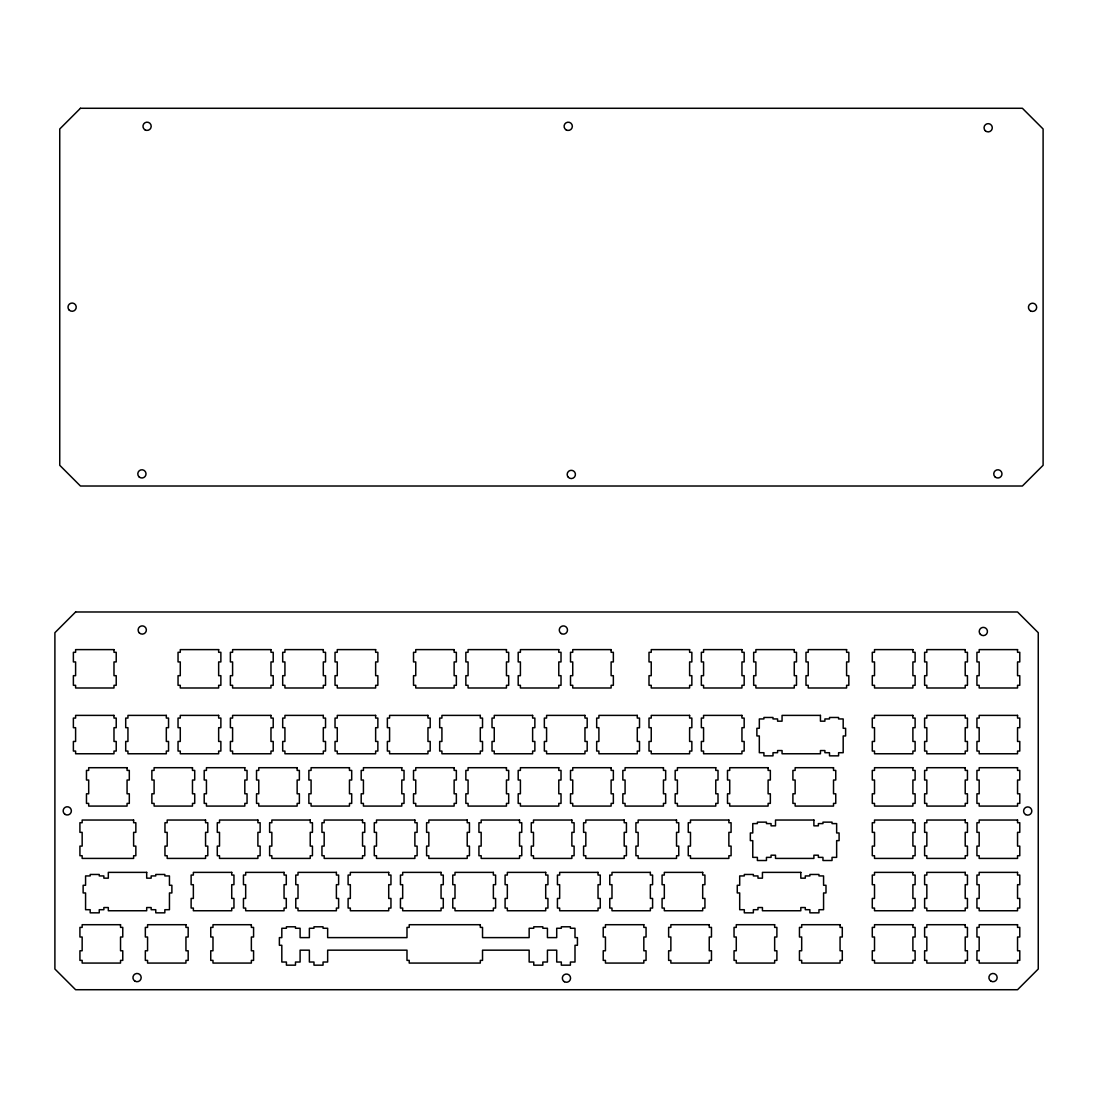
<?xml version="1.0" encoding="UTF-8"?>
<svg xmlns="http://www.w3.org/2000/svg" width="1098" height="1098" viewBox="0 0 1098 1098"><rect width="100%" height="100%" fill="white"/><g stroke="black" fill="none" stroke-linecap="round" stroke-linejoin="round"><path stroke-width="1.5" d="M80.456 108.277L59.745 128.988L59.745 465.291L80.456 486.016L1022.389 486.016L1043.1 465.291L1043.1 128.988L1022.389 108.277L80.456 108.277M75.611 611.984L54.9 632.709L54.9 969.012L75.611 989.723L1017.544 989.723L1038.255 969.012L1038.255 632.709L1017.544 611.984L75.611 611.984M113.986 649.618L75.611 649.618L75.611 652.308L73.374 652.308L73.374 661.929L75.611 661.929L75.611 675.682L73.374 675.682L73.374 685.303L75.611 685.303L75.611 687.993L113.986 687.993L113.986 685.303L116.223 685.303L116.223 675.682L113.986 675.682L113.986 661.929L116.223 661.929L116.223 652.308L113.986 652.308L113.986 649.618M218.653 649.618L180.278 649.618L180.278 652.308L178.041 652.308L178.041 661.929L180.278 661.929L180.278 675.682L178.041 675.682L178.041 685.303L180.278 685.303L180.278 687.993L218.653 687.993L218.653 685.303L220.876 685.303L220.876 675.682L218.653 675.682L218.653 661.929L220.876 661.929L220.876 652.308L218.653 652.308L218.653 649.618M270.973 649.618L232.598 649.618L232.598 652.308L230.374 652.308L230.374 661.929L232.598 661.929L232.598 675.682L230.374 675.682L230.374 685.303L232.598 685.303L232.598 687.993L270.973 687.993L270.973 685.303L273.21 685.303L273.21 675.682L270.973 675.682L270.973 661.929L273.21 661.929L273.21 652.308L270.973 652.308L270.973 649.618M323.306 649.618L284.931 649.618L284.931 652.308L282.694 652.308L282.694 661.929L284.931 661.929L284.931 675.682L282.694 675.682L282.694 685.303L284.931 685.303L284.931 687.993L323.306 687.993L323.306 685.303L325.543 685.303L325.543 675.682L323.306 675.682L323.306 661.929L325.543 661.929L325.543 652.308L323.306 652.308L323.306 649.618M375.64 649.618L337.264 649.618L337.264 652.308L335.027 652.308L335.027 661.929L337.264 661.929L337.264 675.682L335.027 675.682L335.027 685.303L337.264 685.303L337.264 687.993L375.64 687.993L375.64 685.303L377.863 685.303L377.863 675.682L375.64 675.682L375.64 661.929L377.863 661.929L377.863 652.308L375.64 652.308L375.64 649.618M454.133 649.618L415.758 649.618L415.758 652.308L413.521 652.308L413.521 661.929L415.758 661.929L415.758 675.682L413.521 675.682L413.521 685.303L415.758 685.303L415.758 687.993L454.133 687.993L454.133 685.303L456.356 685.303L456.356 675.682L454.133 675.682L454.133 661.929L456.356 661.929L456.356 652.308L454.133 652.308L454.133 649.618M506.453 649.618L468.077 649.618L468.077 652.308L465.854 652.308L465.854 661.929L468.077 661.929L468.077 675.682L465.854 675.682L465.854 685.303L468.077 685.303L468.077 687.993L506.453 687.993L506.453 685.303L508.69 685.303L508.69 675.682L506.453 675.682L506.453 661.929L508.69 661.929L508.69 652.308L506.453 652.308L506.453 649.618M558.786 649.618L520.411 649.618L520.411 652.308L518.187 652.308L518.187 661.929L520.411 661.929L520.411 675.682L518.187 675.682L518.187 685.303L520.411 685.303L520.411 687.993L558.786 687.993L558.786 685.303L561.023 685.303L561.023 675.682L558.786 675.682L558.786 661.929L561.023 661.929L561.023 652.308L558.786 652.308L558.786 649.618M611.119 649.618L572.744 649.618L572.744 652.308L570.507 652.308L570.507 661.929L572.744 661.929L572.744 675.682L570.507 675.682L570.507 685.303L572.744 685.303L572.744 687.993L611.119 687.993L611.119 685.303L613.357 685.303L613.357 675.682L611.119 675.682L611.119 661.929L613.357 661.929L613.357 652.308L611.119 652.308L611.119 649.618M689.613 649.618L651.238 649.618L651.238 652.308L649 652.308L649 661.929L651.238 661.929L651.238 675.682L649 675.682L649 685.303L651.238 685.303L651.238 687.993L689.613 687.993L689.613 685.303L691.85 685.303L691.85 675.682L689.613 675.682L689.613 661.929L691.85 661.929L691.85 652.308L689.613 652.308L689.613 649.618M741.946 649.618L703.571 649.618L703.571 652.308L701.334 652.308L701.334 661.929L703.571 661.929L703.571 675.682L701.334 675.682L701.334 685.303L703.571 685.303L703.571 687.993L741.946 687.993L741.946 685.303L744.17 685.303L744.17 675.682L741.946 675.682L741.946 661.929L744.17 661.929L744.17 652.308L741.946 652.308L741.946 649.618M794.266 649.618L755.891 649.618L755.891 652.308L753.667 652.308L753.667 661.929L755.891 661.929L755.891 675.682L753.667 675.682L753.667 685.303L755.891 685.303L755.891 687.993L794.266 687.993L794.266 685.303L796.503 685.303L796.503 675.682L794.266 675.682L794.266 661.929L796.503 661.929L796.503 652.308L794.266 652.308L794.266 649.618M846.599 649.618L808.224 649.618L808.224 652.308L805.987 652.308L805.987 661.929L808.224 661.929L808.224 675.682L805.987 675.682L805.987 685.303L808.224 685.303L808.224 687.993L846.599 687.993L846.599 685.303L848.836 685.303L848.836 675.682L846.599 675.682L846.599 661.929L848.836 661.929L848.836 652.308L846.599 652.308L846.599 649.618M912.891 649.618L874.516 649.618L874.516 652.308L872.279 652.308L872.279 661.929L874.516 661.929L874.516 675.682L872.279 675.682L872.279 685.303L874.516 685.303L874.516 687.993L912.891 687.993L912.891 685.303L915.114 685.303L915.114 675.682L912.891 675.682L912.891 661.929L915.114 661.929L915.114 652.308L912.891 652.308L912.891 649.618M965.211 649.618L926.836 649.618L926.836 652.308L924.612 652.308L924.612 661.929L926.836 661.929L926.836 675.682L924.612 675.682L924.612 685.303L926.836 685.303L926.836 687.993L965.211 687.993L965.211 685.303L967.448 685.303L967.448 675.682L965.211 675.682L965.211 661.929L967.448 661.929L967.448 652.308L965.211 652.308L965.211 649.618M1017.544 649.618L979.169 649.618L979.169 652.308L976.932 652.308L976.932 661.929L979.169 661.929L979.169 675.682L976.932 675.682L976.932 685.303L979.169 685.303L979.169 687.993L1017.544 687.993L1017.544 685.303L1019.781 685.303L1019.781 675.682L1017.544 675.682L1017.544 661.929L1019.781 661.929L1019.781 652.308L1017.544 652.308L1017.544 649.618M113.986 715.388L75.611 715.388L75.611 718.078L73.374 718.078L73.374 727.686L75.611 727.686L75.611 741.452L73.374 741.452L73.374 751.059L75.611 751.059L75.611 753.763L113.986 753.763L113.986 751.059L116.223 751.059L116.223 741.452L113.986 741.452L113.986 727.686L116.223 727.686L116.223 718.078L113.986 718.078L113.986 715.388M166.32 715.388L127.944 715.388L127.944 718.078L125.707 718.078L125.707 727.686L127.944 727.686L127.944 741.452L125.707 741.452L125.707 751.059L127.944 751.059L127.944 753.763L166.32 753.763L166.32 751.059L168.543 751.059L168.543 741.452L166.32 741.452L166.32 727.686L168.543 727.686L168.543 718.078L166.32 718.078L166.32 715.388M218.653 715.388L180.278 715.388L180.278 718.078L178.041 718.078L178.041 727.686L180.278 727.686L180.278 741.452L178.041 741.452L178.041 751.059L180.278 751.059L180.278 753.763L218.653 753.763L218.653 751.059L220.876 751.059L220.876 741.452L218.653 741.452L218.653 727.686L220.876 727.686L220.876 718.078L218.653 718.078L218.653 715.388M270.973 715.388L232.598 715.388L232.598 718.078L230.374 718.078L230.374 727.686L232.598 727.686L232.598 741.452L230.374 741.452L230.374 751.059L232.598 751.059L232.598 753.763L270.973 753.763L270.973 751.059L273.21 751.059L273.21 741.452L270.973 741.452L270.973 727.686L273.21 727.686L273.21 718.078L270.973 718.078L270.973 715.388M323.306 715.388L284.931 715.388L284.931 718.078L282.694 718.078L282.694 727.686L284.931 727.686L284.931 741.452L282.694 741.452L282.694 751.059L284.931 751.059L284.931 753.763L323.306 753.763L323.306 751.059L325.543 751.059L325.543 741.452L323.306 741.452L323.306 727.686L325.543 727.686L325.543 718.078L323.306 718.078L323.306 715.388M375.64 715.388L337.264 715.388L337.264 718.078L335.027 718.078L335.027 727.686L337.264 727.686L337.264 741.452L335.027 741.452L335.027 751.059L337.264 751.059L337.264 753.763L375.64 753.763L375.64 751.059L377.863 751.059L377.863 741.452L375.64 741.452L375.64 727.686L377.863 727.686L377.863 718.078L375.64 718.078L375.64 715.388M427.959 715.388L389.584 715.388L389.584 718.078L387.361 718.078L387.361 727.686L389.584 727.686L389.584 741.452L387.361 741.452L387.361 751.059L389.584 751.059L389.584 753.763L427.959 753.763L427.959 751.059L430.196 751.059L430.196 741.452L427.959 741.452L427.959 727.686L430.196 727.686L430.196 718.078L427.959 718.078L427.959 715.388M480.293 715.388L441.918 715.388L441.918 718.078L439.68 718.078L439.68 727.686L441.918 727.686L441.918 741.452L439.68 741.452L439.68 751.059L441.918 751.059L441.918 753.763L480.293 753.763L480.293 751.059L482.53 751.059L482.53 741.452L480.293 741.452L480.293 727.686L482.53 727.686L482.53 718.078L480.293 718.078L480.293 715.388M532.626 715.388L494.251 715.388L494.251 718.078L492.014 718.078L492.014 727.686L494.251 727.686L494.251 741.452L492.014 741.452L492.014 751.059L494.251 751.059L494.251 753.763L532.626 753.763L532.626 751.059L534.863 751.059L534.863 741.452L532.626 741.452L532.626 727.686L534.863 727.686L534.863 718.078L532.626 718.078L532.626 715.388M584.96 715.388L546.584 715.388L546.584 718.078L544.347 718.078L544.347 727.686L546.584 727.686L546.584 741.452L544.347 741.452L544.347 751.059L546.584 751.059L546.584 753.763L584.96 753.763L584.96 751.059L587.183 751.059L587.183 741.452L584.96 741.452L584.96 727.686L587.183 727.686L587.183 718.078L584.96 718.078L584.96 715.388M637.279 715.388L598.904 715.388L598.904 718.078L596.681 718.078L596.681 727.686L598.904 727.686L598.904 741.452L596.681 741.452L596.681 751.059L598.904 751.059L598.904 753.763L637.279 753.763L637.279 751.059L639.516 751.059L639.516 741.452L637.279 741.452L637.279 727.686L639.516 727.686L639.516 718.078L637.279 718.078L637.279 715.388M689.613 715.388L651.238 715.388L651.238 718.078L649 718.078L649 727.686L651.238 727.686L651.238 741.452L649 741.452L649 751.059L651.238 751.059L651.238 753.763L689.613 753.763L689.613 751.059L691.85 751.059L691.85 741.452L689.613 741.452L689.613 727.686L691.85 727.686L691.85 718.078L689.613 718.078L689.613 715.388M741.946 715.388L703.571 715.388L703.571 718.078L701.334 718.078L701.334 727.686L703.571 727.686L703.571 741.452L701.334 741.452L701.334 751.059L703.571 751.059L703.571 753.763L741.946 753.763L741.946 751.059L744.17 751.059L744.17 741.452L741.946 741.452L741.946 727.686L744.17 727.686L744.17 718.078L741.946 718.078L741.946 715.388M820.439 715.388L782.064 715.388L782.064 721.18L777.59 721.18L777.59 718.943L772.992 718.943L772.992 717.474L763.92 717.474L763.92 718.943L759.322 718.943L759.322 728.29L756.879 728.29L756.879 735.962L759.322 735.962L759.322 752.706L763.92 752.706L763.92 755.849L772.992 755.849L772.992 752.706L777.59 752.706L777.59 750.552L782.064 750.552L782.064 753.763L820.439 753.763L820.439 750.552L824.9 750.552L824.9 752.706L829.512 752.706L829.512 755.849L838.584 755.849L838.584 752.706L843.182 752.706L843.182 735.962L845.625 735.962L845.625 728.29L843.182 728.29L843.182 718.943L838.584 718.943L838.584 717.474L829.512 717.474L829.512 718.943L824.9 718.943L824.9 721.18L820.439 721.18L820.439 715.388M912.891 715.388L874.516 715.388L874.516 718.078L872.279 718.078L872.279 727.686L874.516 727.686L874.516 741.452L872.279 741.452L872.279 751.059L874.516 751.059L874.516 753.763L912.891 753.763L912.891 751.059L915.114 751.059L915.114 741.452L912.891 741.452L912.891 727.686L915.114 727.686L915.114 718.078L912.891 718.078L912.891 715.388M965.211 715.388L926.836 715.388L926.836 718.078L924.612 718.078L924.612 727.686L926.836 727.686L926.836 741.452L924.612 741.452L924.612 751.059L926.836 751.059L926.836 753.763L965.211 753.763L965.211 751.059L967.448 751.059L967.448 741.452L965.211 741.452L965.211 727.686L967.448 727.686L967.448 718.078L965.211 718.078L965.211 715.388M1017.544 715.388L979.169 715.388L979.169 718.078L976.932 718.078L976.932 727.686L979.169 727.686L979.169 741.452L976.932 741.452L976.932 751.059L979.169 751.059L979.169 753.763L1017.544 753.763L1017.544 751.059L1019.781 751.059L1019.781 741.452L1017.544 741.452L1017.544 727.686L1019.781 727.686L1019.781 718.078L1017.544 718.078L1017.544 715.388M127.066 767.708L88.691 767.708L88.691 770.412L86.468 770.412L86.468 780.019L88.691 780.019L88.691 793.785L86.468 793.785L86.468 803.393L88.691 803.393L88.691 806.083L127.066 806.083L127.066 803.393L129.303 803.393L129.303 793.785L127.066 793.785L127.066 780.019L129.303 780.019L129.303 770.412L127.066 770.412L127.066 767.708M192.479 767.708L154.104 767.708L154.104 770.412L151.867 770.412L151.867 780.019L154.104 780.019L154.104 793.785L151.867 793.785L151.867 803.393L154.104 803.393L154.104 806.083L192.479 806.083L192.479 803.393L194.717 803.393L194.717 793.785L192.479 793.785L192.479 780.019L194.717 780.019L194.717 770.412L192.479 770.412L192.479 767.708M244.813 767.708L206.438 767.708L206.438 770.412L204.201 770.412L204.201 780.019L206.438 780.019L206.438 793.785L204.201 793.785L204.201 803.393L206.438 803.393L206.438 806.083L244.813 806.083L244.813 803.393L247.05 803.393L247.05 793.785L244.813 793.785L244.813 780.019L247.05 780.019L247.05 770.412L244.813 770.412L244.813 767.708M297.146 767.708L258.771 767.708L258.771 770.412L256.534 770.412L256.534 780.019L258.771 780.019L258.771 793.785L256.534 793.785L256.534 803.393L258.771 803.393L258.771 806.083L297.146 806.083L297.146 803.393L299.37 803.393L299.37 793.785L297.146 793.785L297.146 780.019L299.37 780.019L299.37 770.412L297.146 770.412L297.146 767.708M349.466 767.708L311.091 767.708L311.091 770.412L308.867 770.412L308.867 780.019L311.091 780.019L311.091 793.785L308.867 793.785L308.867 803.393L311.091 803.393L311.091 806.083L349.466 806.083L349.466 803.393L351.703 803.393L351.703 793.785L349.466 793.785L349.466 780.019L351.703 780.019L351.703 770.412L349.466 770.412L349.466 767.708M401.799 767.708L363.424 767.708L363.424 770.412L361.187 770.412L361.187 780.019L363.424 780.019L363.424 793.785L361.187 793.785L361.187 803.393L363.424 803.393L363.424 806.083L401.799 806.083L401.799 803.393L404.037 803.393L404.037 793.785L401.799 793.785L401.799 780.019L404.037 780.019L404.037 770.412L401.799 770.412L401.799 767.708M454.133 767.708L415.758 767.708L415.758 770.412L413.521 770.412L413.521 780.019L415.758 780.019L415.758 793.785L413.521 793.785L413.521 803.393L415.758 803.393L415.758 806.083L454.133 806.083L454.133 803.393L456.356 803.393L456.356 793.785L454.133 793.785L454.133 780.019L456.356 780.019L456.356 770.412L454.133 770.412L454.133 767.708M506.453 767.708L468.077 767.708L468.077 770.412L465.854 770.412L465.854 780.019L468.077 780.019L468.077 793.785L465.854 793.785L465.854 803.393L468.077 803.393L468.077 806.083L506.453 806.083L506.453 803.393L508.69 803.393L508.69 793.785L506.453 793.785L506.453 780.019L508.69 780.019L508.69 770.412L506.453 770.412L506.453 767.708M558.786 767.708L520.411 767.708L520.411 770.412L518.187 770.412L518.187 780.019L520.411 780.019L520.411 793.785L518.187 793.785L518.187 803.393L520.411 803.393L520.411 806.083L558.786 806.083L558.786 803.393L561.023 803.393L561.023 793.785L558.786 793.785L558.786 780.019L561.023 780.019L561.023 770.412L558.786 770.412L558.786 767.708M611.119 767.708L572.744 767.708L572.744 770.412L570.507 770.412L570.507 780.019L572.744 780.019L572.744 793.785L570.507 793.785L570.507 803.393L572.744 803.393L572.744 806.083L611.119 806.083L611.119 803.393L613.357 803.393L613.357 793.785L611.119 793.785L611.119 780.019L613.357 780.019L613.357 770.412L611.119 770.412L611.119 767.708M663.453 767.708L625.078 767.708L625.078 770.412L622.841 770.412L622.841 780.019L625.078 780.019L625.078 793.785L622.841 793.785L622.841 803.393L625.078 803.393L625.078 806.083L663.453 806.083L663.453 803.393L665.676 803.393L665.676 793.785L663.453 793.785L663.453 780.019L665.676 780.019L665.676 770.412L663.453 770.412L663.453 767.708M715.772 767.708L677.397 767.708L677.397 770.412L675.174 770.412L675.174 780.019L677.397 780.019L677.397 793.785L675.174 793.785L675.174 803.393L677.397 803.393L677.397 806.083L715.772 806.083L715.772 803.393L718.01 803.393L718.01 793.785L715.772 793.785L715.772 780.019L718.01 780.019L718.01 770.412L715.772 770.412L715.772 767.708M768.106 767.708L729.731 767.708L729.731 770.412L727.494 770.412L727.494 780.019L729.731 780.019L729.731 793.785L727.494 793.785L727.494 803.393L729.731 803.393L729.731 806.083L768.106 806.083L768.106 803.393L770.343 803.393L770.343 793.785L768.106 793.785L768.106 780.019L770.343 780.019L770.343 770.412L768.106 770.412L768.106 767.708M833.519 767.708L795.144 767.708L795.144 770.412L792.907 770.412L792.907 780.019L795.144 780.019L795.144 793.785L792.907 793.785L792.907 803.393L795.144 803.393L795.144 806.083L833.519 806.083L833.519 803.393L835.756 803.393L835.756 793.785L833.519 793.785L833.519 780.019L835.756 780.019L835.756 770.412L833.519 770.412L833.519 767.708M912.891 767.708L874.516 767.708L874.516 770.412L872.279 770.412L872.279 780.019L874.516 780.019L874.516 793.785L872.279 793.785L872.279 803.393L874.516 803.393L874.516 806.083L912.891 806.083L912.891 803.393L915.114 803.393L915.114 793.785L912.891 793.785L912.891 780.019L915.114 780.019L915.114 770.412L912.891 770.412L912.891 767.708M965.211 767.708L926.836 767.708L926.836 770.412L924.612 770.412L924.612 780.019L926.836 780.019L926.836 793.785L924.612 793.785L924.612 803.393L926.836 803.393L926.836 806.083L965.211 806.083L965.211 803.393L967.448 803.393L967.448 793.785L965.211 793.785L965.211 780.019L967.448 780.019L967.448 770.412L965.211 770.412L965.211 767.708M1017.544 767.708L979.169 767.708L979.169 770.412L976.932 770.412L976.932 780.019L979.169 780.019L979.169 793.785L976.932 793.785L976.932 803.393L979.169 803.393L979.169 806.083L1017.544 806.083L1017.544 803.393L1019.781 803.393L1019.781 793.785L1017.544 793.785L1017.544 780.019L1019.781 780.019L1019.781 770.412L1017.544 770.412L1017.544 767.708M133.613 820.041L82.158 820.041L82.158 822.731L79.921 822.731L79.921 832.353L82.158 832.353L82.158 846.105L79.921 846.105L79.921 855.726L82.158 855.726L82.158 858.416L133.613 858.416L133.613 855.726L135.85 855.726L135.85 846.105L133.613 846.105L133.613 832.353L135.85 832.353L135.85 822.731L133.613 822.731L133.613 820.041M205.559 820.041L167.184 820.041L167.184 822.731L164.961 822.731L164.961 832.353L167.184 832.353L167.184 846.105L164.961 846.105L164.961 855.726L167.184 855.726L167.184 858.416L205.559 858.416L205.559 855.726L207.797 855.726L207.797 846.105L205.559 846.105L205.559 832.353L207.797 832.353L207.797 822.731L205.559 822.731L205.559 820.041M257.893 820.041L219.518 820.041L219.518 822.731L217.28 822.731L217.28 832.353L219.518 832.353L219.518 846.105L217.28 846.105L217.28 855.726L219.518 855.726L219.518 858.416L257.893 858.416L257.893 855.726L260.13 855.726L260.13 846.105L257.893 846.105L257.893 832.353L260.13 832.353L260.13 822.731L257.893 822.731L257.893 820.041M310.226 820.041L271.851 820.041L271.851 822.731L269.614 822.731L269.614 832.353L271.851 832.353L271.851 846.105L269.614 846.105L269.614 855.726L271.851 855.726L271.851 858.416L310.226 858.416L310.226 855.726L312.45 855.726L312.45 846.105L310.226 846.105L310.226 832.353L312.45 832.353L312.45 822.731L310.226 822.731L310.226 820.041M362.546 820.041L324.171 820.041L324.171 822.731L321.947 822.731L321.947 832.353L324.171 832.353L324.171 846.105L321.947 846.105L321.947 855.726L324.171 855.726L324.171 858.416L362.546 858.416L362.546 855.726L364.783 855.726L364.783 846.105L362.546 846.105L362.546 832.353L364.783 832.353L364.783 822.731L362.546 822.731L362.546 820.041M414.879 820.041L376.504 820.041L376.504 822.731L374.281 822.731L374.281 832.353L376.504 832.353L376.504 846.105L374.281 846.105L374.281 855.726L376.504 855.726L376.504 858.416L414.879 858.416L414.879 855.726L417.116 855.726L417.116 846.105L414.879 846.105L414.879 832.353L417.116 832.353L417.116 822.731L414.879 822.731L414.879 820.041M467.213 820.041L428.838 820.041L428.838 822.731L426.6 822.731L426.6 832.353L428.838 832.353L428.838 846.105L426.6 846.105L426.6 855.726L428.838 855.726L428.838 858.416L467.213 858.416L467.213 855.726L469.45 855.726L469.45 846.105L467.213 846.105L467.213 832.353L469.45 832.353L469.45 822.731L467.213 822.731L467.213 820.041M519.546 820.041L481.171 820.041L481.171 822.731L478.934 822.731L478.934 832.353L481.171 832.353L481.171 846.105L478.934 846.105L478.934 855.726L481.171 855.726L481.171 858.416L519.546 858.416L519.546 855.726L521.77 855.726L521.77 846.105L519.546 846.105L519.546 832.353L521.77 832.353L521.77 822.731L519.546 822.731L519.546 820.041M571.866 820.041L533.491 820.041L533.491 822.731L531.267 822.731L531.267 832.353L533.491 832.353L533.491 846.105L531.267 846.105L531.267 855.726L533.491 855.726L533.491 858.416L571.866 858.416L571.866 855.726L574.103 855.726L574.103 846.105L571.866 846.105L571.866 832.353L574.103 832.353L574.103 822.731L571.866 822.731L571.866 820.041M624.199 820.041L585.824 820.041L585.824 822.731L583.587 822.731L583.587 832.353L585.824 832.353L585.824 846.105L583.587 846.105L583.587 855.726L585.824 855.726L585.824 858.416L624.199 858.416L624.199 855.726L626.436 855.726L626.436 846.105L624.199 846.105L624.199 832.353L626.436 832.353L626.436 822.731L624.199 822.731L624.199 820.041M676.533 820.041L638.158 820.041L638.158 822.731L635.92 822.731L635.92 832.353L638.158 832.353L638.158 846.105L635.92 846.105L635.92 855.726L638.158 855.726L638.158 858.416L676.533 858.416L676.533 855.726L678.756 855.726L678.756 846.105L676.533 846.105L676.533 832.353L678.756 832.353L678.756 822.731L676.533 822.731L676.533 820.041M728.866 820.041L690.491 820.041L690.491 822.731L688.254 822.731L688.254 832.353L690.491 832.353L690.491 846.105L688.254 846.105L688.254 855.726L690.491 855.726L690.491 858.416L728.866 858.416L728.866 855.726L731.09 855.726L731.09 846.105L728.866 846.105L728.866 832.353L731.09 832.353L731.09 822.731L728.866 822.731L728.866 820.041M813.893 820.041L775.517 820.041L775.517 825.833L771.057 825.833L771.057 823.596L766.459 823.596L766.459 822.141L757.387 822.141L757.387 823.596L752.775 823.596L752.775 832.957L750.332 832.957L750.332 840.629L752.775 840.629L752.775 857.373L757.387 857.373L757.387 860.516L766.459 860.516L766.459 857.373L771.057 857.373L771.057 855.205L775.517 855.205L775.517 858.416L813.893 858.416L813.893 855.205L818.367 855.205L818.367 857.373L822.965 857.373L822.965 860.516L832.037 860.516L832.037 857.373L836.649 857.373L836.649 840.629L839.092 840.629L839.092 832.957L836.649 832.957L836.649 823.596L832.037 823.596L832.037 822.141L822.965 822.141L822.965 823.596L818.367 823.596L818.367 825.833L813.893 825.833L813.893 820.041M912.891 820.041L874.516 820.041L874.516 822.731L872.279 822.731L872.279 832.353L874.516 832.353L874.516 846.105L872.279 846.105L872.279 855.726L874.516 855.726L874.516 858.416L912.891 858.416L912.891 855.726L915.114 855.726L915.114 846.105L912.891 846.105L912.891 832.353L915.114 832.353L915.114 822.731L912.891 822.731L912.891 820.041M965.211 820.041L926.836 820.041L926.836 822.731L924.612 822.731L924.612 832.353L926.836 832.353L926.836 846.105L924.612 846.105L924.612 855.726L926.836 855.726L926.836 858.416L965.211 858.416L965.211 855.726L967.448 855.726L967.448 846.105L965.211 846.105L965.211 832.353L967.448 832.353L967.448 822.731L965.211 822.731L965.211 820.041M1017.544 820.041L979.169 820.041L979.169 822.731L976.932 822.731L976.932 832.353L979.169 832.353L979.169 846.105L976.932 846.105L976.932 855.726L979.169 855.726L979.169 858.416L1017.544 858.416L1017.544 855.726L1019.781 855.726L1019.781 846.105L1017.544 846.105L1017.544 832.353L1019.781 832.353L1019.781 822.731L1017.544 822.731L1017.544 820.041M146.693 872.375L108.318 872.375L108.318 878.167L103.857 878.167L103.857 875.93L99.245 875.93L99.245 874.461L90.187 874.461L90.187 875.93L85.575 875.93L85.575 885.276L83.132 885.276L83.132 892.949L85.575 892.949L85.575 909.707L90.187 909.707L90.187 912.836L99.245 912.836L99.245 909.707L103.857 909.707L103.857 907.538L108.318 907.538L108.318 910.75L146.693 910.75L146.693 907.538L151.167 907.538L151.167 909.707L155.765 909.707L155.765 912.836L164.837 912.836L164.837 909.707L169.449 909.707L169.449 892.949L171.878 892.949L171.878 885.276L169.449 885.276L169.449 875.93L164.837 875.93L164.837 874.461L155.765 874.461L155.765 875.93L151.167 875.93L151.167 878.167L146.693 878.167L146.693 872.375M231.733 872.375L193.358 872.375L193.358 875.065L191.121 875.065L191.121 884.686L193.358 884.686L193.358 898.439L191.121 898.439L191.121 908.06L193.358 908.06L193.358 910.75L231.733 910.75L231.733 908.06L233.956 908.06L233.956 898.439L231.733 898.439L231.733 884.686L233.956 884.686L233.956 875.065L231.733 875.065L231.733 872.375M284.053 872.375L245.678 872.375L245.678 875.065L243.454 875.065L243.454 884.686L245.678 884.686L245.678 898.439L243.454 898.439L243.454 908.06L245.678 908.06L245.678 910.75L284.053 910.75L284.053 908.06L286.29 908.06L286.29 898.439L284.053 898.439L284.053 884.686L286.29 884.686L286.29 875.065L284.053 875.065L284.053 872.375M336.386 872.375L298.011 872.375L298.011 875.065L295.774 875.065L295.774 884.686L298.011 884.686L298.011 898.439L295.774 898.439L295.774 908.06L298.011 908.06L298.011 910.75L336.386 910.75L336.386 908.06L338.623 908.06L338.623 898.439L336.386 898.439L336.386 884.686L338.623 884.686L338.623 875.065L336.386 875.065L336.386 872.375M388.719 872.375L350.344 872.375L350.344 875.065L348.107 875.065L348.107 884.686L350.344 884.686L350.344 898.439L348.107 898.439L348.107 908.06L350.344 908.06L350.344 910.75L388.719 910.75L388.719 908.06L390.957 908.06L390.957 898.439L388.719 898.439L388.719 884.686L390.957 884.686L390.957 875.065L388.719 875.065L388.719 872.375M441.053 872.375L402.678 872.375L402.678 875.065L400.441 875.065L400.441 884.686L402.678 884.686L402.678 898.439L400.441 898.439L400.441 908.06L402.678 908.06L402.678 910.75L441.053 910.75L441.053 908.06L443.276 908.06L443.276 898.439L441.053 898.439L441.053 884.686L443.276 884.686L443.276 875.065L441.053 875.065L441.053 872.375M493.373 872.375L454.997 872.375L454.997 875.065L452.774 875.065L452.774 884.686L454.997 884.686L454.997 898.439L452.774 898.439L452.774 908.06L454.997 908.06L454.997 910.75L493.373 910.75L493.373 908.06L495.61 908.06L495.61 898.439L493.373 898.439L493.373 884.686L495.61 884.686L495.61 875.065L493.373 875.065L493.373 872.375M545.706 872.375L507.331 872.375L507.331 875.065L505.094 875.065L505.094 884.686L507.331 884.686L507.331 898.439L505.094 898.439L505.094 908.06L507.331 908.06L507.331 910.75L545.706 910.75L545.706 908.06L547.943 908.06L547.943 898.439L545.706 898.439L545.706 884.686L547.943 884.686L547.943 875.065L545.706 875.065L545.706 872.375M598.039 872.375L559.664 872.375L559.664 875.065L557.427 875.065L557.427 884.686L559.664 884.686L559.664 898.439L557.427 898.439L557.427 908.06L559.664 908.06L559.664 910.75L598.039 910.75L598.039 908.06L600.263 908.06L600.263 898.439L598.039 898.439L598.039 884.686L600.263 884.686L600.263 875.065L598.039 875.065L598.039 872.375M650.359 872.375L611.984 872.375L611.984 875.065L609.761 875.065L609.761 884.686L611.984 884.686L611.984 898.439L609.761 898.439L609.761 908.06L611.984 908.06L611.984 910.75L650.359 910.75L650.359 908.06L652.596 908.06L652.596 898.439L650.359 898.439L650.359 884.686L652.596 884.686L652.596 875.065L650.359 875.065L650.359 872.375M702.693 872.375L664.317 872.375L664.317 875.065L662.08 875.065L662.08 884.686L664.317 884.686L664.317 898.439L662.08 898.439L662.08 908.06L664.317 908.06L664.317 910.75L702.693 910.75L702.693 908.06L704.93 908.06L704.93 898.439L702.693 898.439L702.693 884.686L704.93 884.686L704.93 875.065L702.693 875.065L702.693 872.375M800.813 872.375L762.437 872.375L762.437 878.167L757.977 878.167L757.977 875.93L753.365 875.93L753.365 874.461L744.307 874.461L744.307 875.93L739.695 875.93L739.695 885.276L737.252 885.276L737.252 892.949L739.695 892.949L739.695 909.707L744.307 909.707L744.307 912.836L753.365 912.836L753.365 909.707L757.977 909.707L757.977 907.538L762.437 907.538L762.437 910.75L800.813 910.75L800.813 907.538L805.287 907.538L805.287 909.707L809.885 909.707L809.885 912.836L818.957 912.836L818.957 909.707L823.569 909.707L823.569 892.949L825.998 892.949L825.998 885.276L823.569 885.276L823.569 875.93L818.957 875.93L818.957 874.461L809.885 874.461L809.885 875.93L805.287 875.93L805.287 878.167L800.813 878.167L800.813 872.375M912.891 872.375L874.516 872.375L874.516 875.065L872.279 875.065L872.279 884.686L874.516 884.686L874.516 898.439L872.279 898.439L872.279 908.06L874.516 908.06L874.516 910.75L912.891 910.75L912.891 908.06L915.114 908.06L915.114 898.439L912.891 898.439L912.891 884.686L915.114 884.686L915.114 875.065L912.891 875.065L912.891 872.375M965.211 872.375L926.836 872.375L926.836 875.065L924.612 875.065L924.612 884.686L926.836 884.686L926.836 898.439L924.612 898.439L924.612 908.06L926.836 908.06L926.836 910.75L965.211 910.75L965.211 908.06L967.448 908.06L967.448 898.439L965.211 898.439L965.211 884.686L967.448 884.686L967.448 875.065L965.211 875.065L965.211 872.375M1017.544 872.375L979.169 872.375L979.169 875.065L976.932 875.065L976.932 884.686L979.169 884.686L979.169 898.439L976.932 898.439L976.932 908.06L979.169 908.06L979.169 910.75L1017.544 910.75L1017.544 908.06L1019.781 908.06L1019.781 898.439L1017.544 898.439L1017.544 884.686L1019.781 884.686L1019.781 875.065L1017.544 875.065L1017.544 872.375M120.533 924.708L82.158 924.708L82.158 927.398L79.921 927.398L79.921 937.006L82.158 937.006L82.158 950.772L79.921 950.772L79.921 960.379L82.158 960.379L82.158 963.07L120.533 963.07L120.533 960.379L122.77 960.379L122.77 950.772L120.533 950.772L120.533 937.006L122.77 937.006L122.77 927.398L120.533 927.398L120.533 924.708M185.946 924.708L147.571 924.708L147.571 927.398L145.334 927.398L145.334 937.006L147.571 937.006L147.571 950.772L145.334 950.772L145.334 960.379L147.571 960.379L147.571 963.07L185.946 963.07L185.946 960.379L188.17 960.379L188.17 950.772L185.946 950.772L185.946 937.006L188.17 937.006L188.17 927.398L185.946 927.398L185.946 924.708M251.36 924.708L212.985 924.708L212.985 927.398L210.747 927.398L210.747 937.006L212.985 937.006L212.985 950.772L210.747 950.772L210.747 960.379L212.985 960.379L212.985 963.07L251.36 963.07L251.36 960.379L253.583 960.379L253.583 950.772L251.36 950.772L251.36 937.006L253.583 937.006L253.583 927.398L251.36 927.398L251.36 924.708M480.306 924.708L409.211 924.708L409.211 927.398L406.987 927.398L406.987 937.61L327.657 937.61L327.657 928.263L323.045 928.263L323.045 926.794L313.973 926.794L313.973 928.263L309.375 928.263L309.375 937.61L300.097 937.61L300.097 928.263L295.486 928.263L295.486 926.794L286.413 926.794L286.413 928.263L281.815 928.263L281.815 937.61L279.372 937.61L279.372 945.282L281.815 945.282L281.815 962.026L286.413 962.026L286.413 965.169L295.486 965.169L295.486 962.026L300.097 962.026L300.097 950.168L309.375 950.168L309.375 962.026L313.973 962.026L313.973 965.169L323.045 965.169L323.045 962.026L327.657 962.026L327.657 950.168L406.987 950.168L406.987 960.379L409.211 960.379L409.211 963.07L480.306 963.07L480.306 960.379L482.53 960.379L482.53 950.168L529.154 950.168L529.154 962.026L533.765 962.026L533.765 965.169L542.837 965.169L542.837 962.026L547.435 962.026L547.435 950.168L556.713 950.168L556.713 962.026L561.325 962.026L561.325 965.169L570.397 965.169L570.397 962.026L574.995 962.026L574.995 945.282L577.438 945.282L577.438 937.61L574.995 937.61L574.995 928.263L570.397 928.263L570.397 926.794L561.325 926.794L561.325 928.263L556.713 928.263L556.713 937.61L547.435 937.61L547.435 928.263L542.837 928.263L542.837 926.794L533.765 926.794L533.765 928.263L529.154 928.263L529.154 937.61L482.53 937.61L482.53 927.398L480.306 927.398L480.306 924.708M643.826 924.708L605.451 924.708L605.451 927.398L603.214 927.398L603.214 937.006L605.451 937.006L605.451 950.772L603.214 950.772L603.214 960.379L605.451 960.379L605.451 963.07L643.826 963.07L643.826 960.379L646.063 960.379L646.063 950.772L643.826 950.772L643.826 937.006L646.063 937.006L646.063 927.398L643.826 927.398L643.826 924.708M709.239 924.708L670.864 924.708L670.864 927.398L668.627 927.398L668.627 937.006L670.864 937.006L670.864 950.772L668.627 950.772L668.627 960.379L670.864 960.379L670.864 963.07L709.239 963.07L709.239 960.379L711.477 960.379L711.477 950.772L709.239 950.772L709.239 937.006L711.477 937.006L711.477 927.398L709.239 927.398L709.239 924.708M774.653 924.708L736.278 924.708L736.278 927.398L734.04 927.398L734.04 937.006L736.278 937.006L736.278 950.772L734.04 950.772L734.04 960.379L736.278 960.379L736.278 963.07L774.653 963.07L774.653 960.379L776.89 960.379L776.89 950.772L774.653 950.772L774.653 937.006L776.89 937.006L776.89 927.398L774.653 927.398L774.653 924.708M840.066 924.708L801.691 924.708L801.691 927.398L799.454 927.398L799.454 937.006L801.691 937.006L801.691 950.772L799.454 950.772L799.454 960.379L801.691 960.379L801.691 963.07L840.066 963.07L840.066 960.379L842.29 960.379L842.29 950.772L840.066 950.772L840.066 937.006L842.29 937.006L842.29 927.398L840.066 927.398L840.066 924.708M912.891 924.708L874.516 924.708L874.516 927.398L872.279 927.398L872.279 937.006L874.516 937.006L874.516 950.772L872.279 950.772L872.279 960.379L874.516 960.379L874.516 963.07L912.891 963.07L912.891 960.379L915.114 960.379L915.114 950.772L912.891 950.772L912.891 937.006L915.114 937.006L915.114 927.398L912.891 927.398L912.891 924.708M965.211 924.708L926.836 924.708L926.836 927.398L924.612 927.398L924.612 937.006L926.836 937.006L926.836 950.772L924.612 950.772L924.612 960.379L926.836 960.379L926.836 963.07L965.211 963.07L965.211 960.379L967.448 960.379L967.448 950.772L965.211 950.772L965.211 937.006L967.448 937.006L967.448 927.398L965.211 927.398L965.211 924.708M1017.544 924.708L979.169 924.708L979.169 927.398L976.932 927.398L976.932 937.006L979.169 937.006L979.169 950.772L976.932 950.772L976.932 960.379L979.169 960.379L979.169 963.07L1017.544 963.07L1017.544 960.379L1019.781 960.379L1019.781 950.772L1017.544 950.772L1017.544 937.006L1019.781 937.006L1019.781 927.398L1017.544 927.398L1017.544 924.708M139.336 632.915A4.117 4.117 0 0 0 146.226 631.062A4.117 4.117 0 0 0 141.189 626.011A4.117 4.117 0 0 0 139.336 632.915M134.999 981.159A4.117 4.117 0 0 0 141.189 977.591A4.117 4.117 0 0 0 134.999 974.022A4.117 4.117 0 0 0 134.999 981.159M564.399 981.722A4.117 4.117 0 0 0 570.576 978.153A4.117 4.117 0 0 0 564.399 974.585A4.117 4.117 0 0 0 564.399 981.722M990.959 981.159A4.117 4.117 0 0 0 997.149 977.591A4.117 4.117 0 0 0 990.959 974.022A4.117 4.117 0 0 0 990.959 981.159M561.325 633.587A4.117 4.117 0 0 0 567.501 630.019A4.117 4.117 0 0 0 561.325 626.45A4.117 4.117 0 0 0 561.325 633.587M980.418 634.397A4.117 4.117 0 0 0 987.308 632.544A4.117 4.117 0 0 0 982.257 627.507A4.117 4.117 0 0 0 980.418 634.397M65.207 814.442A4.117 4.117 0 0 0 71.384 810.873A4.117 4.117 0 0 0 65.207 807.305A4.117 4.117 0 0 0 65.207 814.442M1025.656 814.592A4.117 4.117 0 0 0 1031.832 811.024A4.117 4.117 0 0 0 1025.656 807.455A4.117 4.117 0 0 0 1025.656 814.592M1030.5 310.885A4.117 4.117 0 0 0 1036.677 307.316A4.117 4.117 0 0 0 1030.5 303.748A4.117 4.117 0 0 0 1030.5 310.885M69.201 310.075A4.117 4.117 0 0 0 76.091 308.236A4.117 4.117 0 0 0 71.041 303.185A4.117 4.117 0 0 0 69.201 310.075M985.263 130.689A4.117 4.117 0 0 0 992.153 128.837A4.117 4.117 0 0 0 987.102 123.786A4.117 4.117 0 0 0 985.263 130.689M145.032 129.852A4.117 4.117 0 0 0 151.208 126.284A4.117 4.117 0 0 0 145.032 122.715A4.117 4.117 0 0 0 145.032 129.852M568.38 477.356A4.117 4.117 0 0 0 575.283 475.503A4.117 4.117 0 0 0 570.233 470.452A4.117 4.117 0 0 0 568.38 477.356M994.953 476.793A4.117 4.117 0 0 0 1001.843 474.954A4.117 4.117 0 0 0 996.806 469.903A4.117 4.117 0 0 0 994.953 476.793M138.993 476.793A4.117 4.117 0 0 0 145.883 474.954A4.117 4.117 0 0 0 140.846 469.903A4.117 4.117 0 0 0 138.993 476.793M566.156 129.88A4.117 4.117 0 0 0 572.346 126.311A4.117 4.117 0 0 0 566.156 122.743A4.117 4.117 0 0 0 566.156 129.88"/></g></svg>
